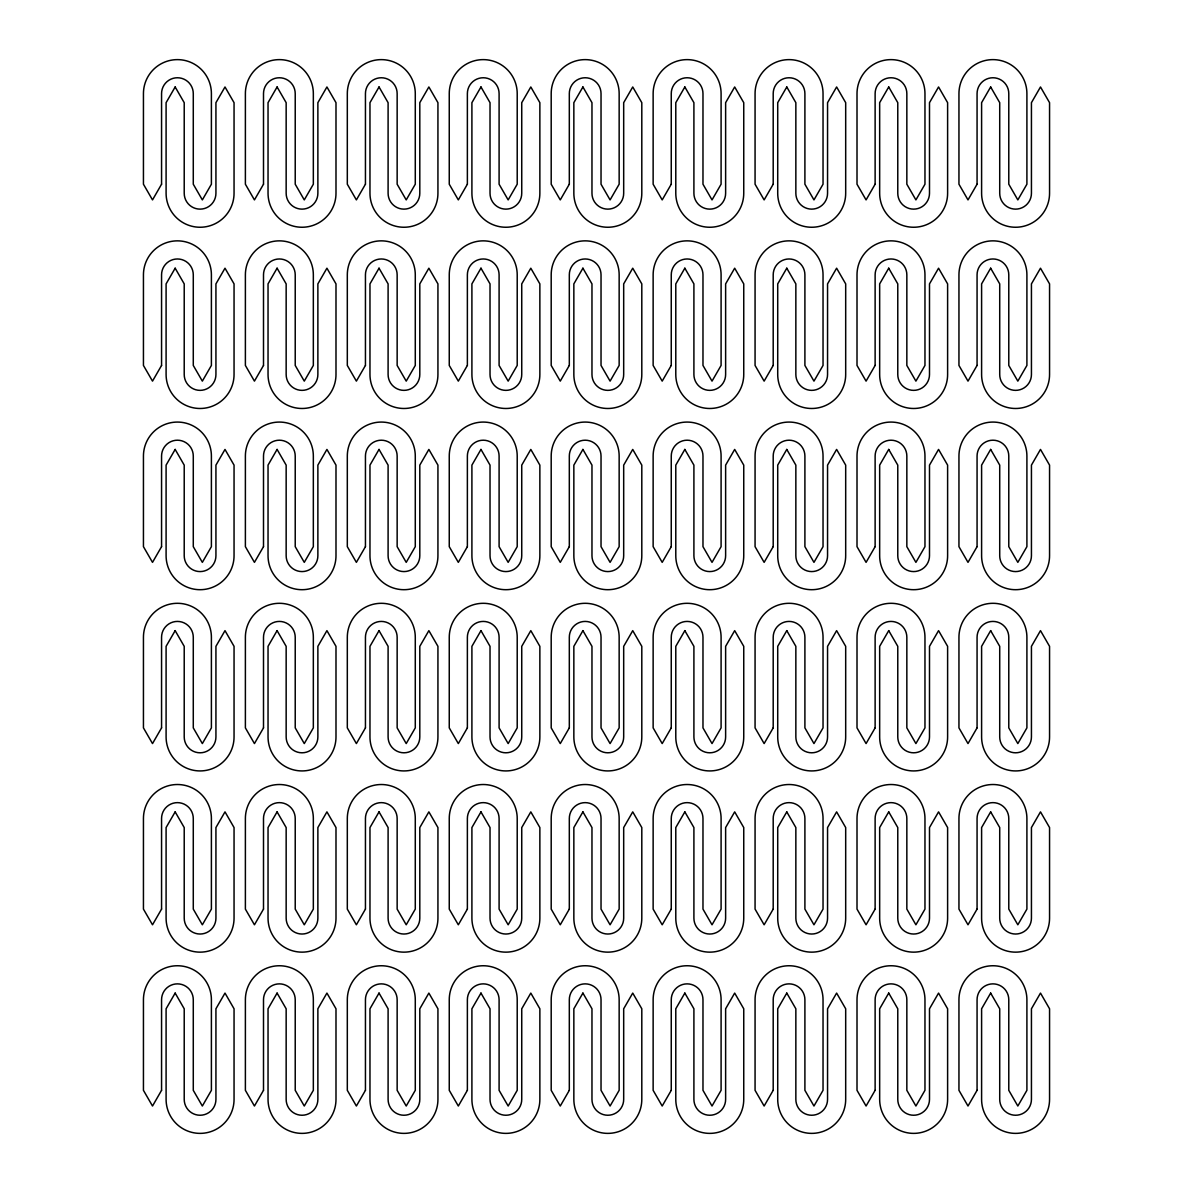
<?xml version="1.0" encoding="UTF-8"?>
<svg xmlns="http://www.w3.org/2000/svg" width="1193" height="1193" viewBox="0 0 1193 1193"><rect width="100%" height="100%" fill="white"/><g stroke="black" fill="none" stroke-linecap="round" stroke-linejoin="round"><path stroke-width="1.5" d="M175.162 86.97L166.095 102.673L166.095 193.281A33.986 33.986 0 0 0 200.081 227.252A33.986 33.986 0 0 0 234.052 193.281L234.052 102.673L225 86.97L215.933 102.673L215.933 193.281A15.852 15.852 0 0 1 200.081 209.133A15.852 15.852 0 0 1 184.214 193.281L184.214 102.673L175.162 86.97M161.562 184.214L152.51 199.917L143.443 184.214L143.443 93.606A33.986 33.986 0 0 1 177.429 59.62A33.986 33.986 0 0 1 211.4 93.606L211.4 184.214L202.348 199.917L193.281 184.214L193.281 93.606A15.852 15.852 0 0 0 177.429 77.754A15.852 15.852 0 0 0 161.562 93.606L161.562 184.214M277.089 86.97L268.037 102.673L268.037 193.281A33.986 33.986 0 0 0 302.008 227.252A33.986 33.986 0 0 0 335.994 193.281L335.994 102.673L326.927 86.97L317.875 102.673L317.875 193.281A15.852 15.852 0 0 1 302.008 209.133A15.852 15.852 0 0 1 286.156 193.281L286.156 102.673L277.089 86.97M175.162 268.201L166.095 283.889L166.095 374.498A33.986 33.986 0 0 0 200.081 408.483A33.986 33.986 0 0 0 234.052 374.498L234.052 283.889L225 268.201L215.933 283.889L215.933 374.498A15.852 15.852 0 0 1 200.081 390.365A15.852 15.852 0 0 1 184.214 374.498L184.214 283.889L175.162 268.201M263.504 184.214L254.437 199.917L245.385 184.214L245.385 93.606A33.986 33.986 0 0 1 279.356 59.62A33.986 33.986 0 0 1 313.341 93.606L313.341 184.214L304.275 199.917L295.223 184.214L295.223 93.606A15.852 15.852 0 0 0 279.356 77.754A15.852 15.852 0 0 0 263.504 93.606L263.504 184.214M161.562 365.446L152.51 381.134L143.443 365.446L143.443 274.822A33.986 33.986 0 0 1 177.429 240.852A33.986 33.986 0 0 1 211.4 274.822L211.4 365.446L202.348 381.134L193.281 365.446L193.281 274.822A15.852 15.852 0 0 0 177.429 258.97A15.852 15.852 0 0 0 161.562 274.822L161.562 365.446M379.031 86.97L369.964 102.673L369.964 193.281A33.986 33.986 0 0 0 403.95 227.252A33.986 33.986 0 0 0 437.935 193.281L437.935 102.673L428.869 86.97L419.802 102.673L419.802 193.281A15.852 15.852 0 0 1 403.95 209.133A15.852 15.852 0 0 1 388.098 193.281L388.098 102.673L379.031 86.97M277.089 268.201L268.037 283.889L268.037 374.498A33.986 33.986 0 0 0 302.008 408.483A33.986 33.986 0 0 0 335.994 374.498L335.994 283.889L326.927 268.201L317.875 283.889L317.875 374.498A15.852 15.852 0 0 1 302.008 390.365A15.852 15.852 0 0 1 286.156 374.498L286.156 283.889L277.089 268.201M175.162 449.418L166.095 465.121L166.095 555.729A33.986 33.986 0 0 0 200.081 589.7A33.986 33.986 0 0 0 234.052 555.729L234.052 465.121L225 449.418L215.933 465.121L215.933 555.729A15.852 15.852 0 0 1 200.081 571.581A15.852 15.852 0 0 1 184.214 555.729L184.214 465.121L175.162 449.418M365.446 184.214L356.379 199.917L347.312 184.214L347.312 93.606A33.986 33.986 0 0 1 381.298 59.62A33.986 33.986 0 0 1 415.283 93.606L415.283 184.214L406.216 199.917L397.15 184.214L397.15 93.606A15.852 15.852 0 0 0 381.298 77.754A15.852 15.852 0 0 0 365.446 93.606L365.446 184.214M263.504 365.446L254.437 381.134L245.385 365.446L245.385 274.822A33.986 33.986 0 0 1 279.356 240.852A33.986 33.986 0 0 1 313.341 274.822L313.341 365.446L304.275 381.134L295.223 365.446L295.223 274.822A15.852 15.852 0 0 0 279.356 258.97A15.852 15.852 0 0 0 263.504 274.822L263.504 365.446M161.562 546.662L152.51 562.365L143.443 546.662L143.443 456.054A33.986 33.986 0 0 1 177.429 422.068A33.986 33.986 0 0 1 211.4 456.054L211.4 546.662L202.348 562.365L193.281 546.662L193.281 456.054A15.852 15.852 0 0 0 177.429 440.202A15.852 15.852 0 0 0 161.562 456.054L161.562 546.662M480.973 86.97L471.906 102.673L471.906 193.281A33.986 33.986 0 0 0 505.892 227.252A33.986 33.986 0 0 0 539.862 193.281L539.862 102.673L530.81 86.97L521.744 102.673L521.744 193.281A15.852 15.852 0 0 1 505.892 209.133A15.852 15.852 0 0 1 490.025 193.281L490.025 102.673L480.973 86.97M379.031 268.201L369.964 283.889L369.964 374.498A33.986 33.986 0 0 0 403.95 408.483A33.986 33.986 0 0 0 437.935 374.498L437.935 283.889L428.869 268.201L419.802 283.889L419.802 374.498A15.852 15.852 0 0 1 403.95 390.365A15.852 15.852 0 0 1 388.098 374.498L388.098 283.889L379.031 268.201M277.089 449.418L268.037 465.121L268.037 555.729A33.986 33.986 0 0 0 302.008 589.7A33.986 33.986 0 0 0 335.994 555.729L335.994 465.121L326.927 449.418L317.875 465.121L317.875 555.729A15.852 15.852 0 0 1 302.008 571.581A15.852 15.852 0 0 1 286.156 555.729L286.156 465.121L277.089 449.418M175.162 630.635L166.095 646.338L166.095 736.946A33.986 33.986 0 0 0 200.081 770.932A33.986 33.986 0 0 0 234.052 736.946L234.052 646.338L225 630.635L215.933 646.338L215.933 736.946A15.852 15.852 0 0 1 200.081 752.798A15.852 15.852 0 0 1 184.214 736.946L184.214 646.338L175.162 630.635M467.373 184.214L458.321 199.917L449.254 184.214L449.254 93.606A33.986 33.986 0 0 1 483.24 59.62A33.986 33.986 0 0 1 517.21 93.606L517.21 184.214L508.158 199.917L499.092 184.214L499.092 93.606A15.852 15.852 0 0 0 483.24 77.754A15.852 15.852 0 0 0 467.373 93.606L467.373 184.214M365.446 365.446L356.379 381.134L347.312 365.446L347.312 274.822A33.986 33.986 0 0 1 381.298 240.852A33.986 33.986 0 0 1 415.283 274.822L415.283 365.446L406.216 381.134L397.15 365.446L397.15 274.822A15.852 15.852 0 0 0 381.298 258.97A15.852 15.852 0 0 0 365.446 274.822L365.446 365.446M263.504 546.662L254.437 562.365L245.385 546.662L245.385 456.054A33.986 33.986 0 0 1 279.356 422.068A33.986 33.986 0 0 1 313.341 456.054L313.341 546.662L304.275 562.365L295.223 546.662L295.223 456.054A15.852 15.852 0 0 0 279.356 440.202A15.852 15.852 0 0 0 263.504 456.054L263.504 546.662M161.562 727.879L152.51 743.582L143.443 727.879L143.443 637.271A33.986 33.986 0 0 1 177.429 603.3A33.986 33.986 0 0 1 211.4 637.271L211.4 727.879L202.348 743.582L193.281 727.879L193.281 637.271A15.852 15.852 0 0 0 177.429 621.419A15.852 15.852 0 0 0 161.562 637.271L161.562 727.879M582.915 86.97L573.848 102.673L573.848 193.281A33.986 33.986 0 0 0 607.834 227.252A33.986 33.986 0 0 0 641.804 193.281L641.804 102.673L632.737 86.97L623.685 102.673L623.685 193.281A15.852 15.852 0 0 1 607.834 209.133A15.852 15.852 0 0 1 591.967 193.281L591.967 102.673L582.915 86.97M480.973 268.201L471.906 283.889L471.906 374.498A33.986 33.986 0 0 0 505.892 408.483A33.986 33.986 0 0 0 539.862 374.498L539.862 283.889L530.81 268.201L521.744 283.889L521.744 374.498A15.852 15.852 0 0 1 505.892 390.365A15.852 15.852 0 0 1 490.025 374.498L490.025 283.889L480.973 268.201M379.031 449.418L369.964 465.121L369.964 555.729A33.986 33.986 0 0 0 403.95 589.7A33.986 33.986 0 0 0 437.935 555.729L437.935 465.121L428.869 449.418L419.802 465.121L419.802 555.729A15.852 15.852 0 0 1 403.95 571.581A15.852 15.852 0 0 1 388.098 555.729L388.098 465.121L379.031 449.418M277.089 630.635L268.037 646.338L268.037 736.946A33.986 33.986 0 0 0 302.008 770.932A33.986 33.986 0 0 0 335.994 736.946L335.994 646.338L326.927 630.635L317.875 646.338L317.875 736.946A15.852 15.852 0 0 1 302.008 752.798A15.852 15.852 0 0 1 286.156 736.946L286.156 646.338L277.089 630.635M175.162 811.866L166.095 827.554L166.095 918.178A33.986 33.986 0 0 0 200.081 952.148A33.986 33.986 0 0 0 234.052 918.178L234.052 827.554L225 811.866L215.933 827.554L215.933 918.178A15.852 15.852 0 0 1 200.081 934.03A15.852 15.852 0 0 1 184.214 918.178L184.214 827.554L175.162 811.866M569.315 184.214L560.263 199.917L551.196 184.214L551.196 93.606A33.986 33.986 0 0 1 585.166 59.62A33.986 33.986 0 0 1 619.152 93.606L619.152 184.214L610.085 199.917L601.033 184.214L601.033 93.606A15.852 15.852 0 0 0 585.166 77.754A15.852 15.852 0 0 0 569.315 93.606L569.315 184.214M467.373 365.446L458.321 381.134L449.254 365.446L449.254 274.822A33.986 33.986 0 0 1 483.24 240.852A33.986 33.986 0 0 1 517.21 274.822L517.21 365.446L508.158 381.134L499.092 365.446L499.092 274.822A15.852 15.852 0 0 0 483.24 258.97A15.852 15.852 0 0 0 467.373 274.822L467.373 365.446M365.446 546.662L356.379 562.365L347.312 546.662L347.312 456.054A33.986 33.986 0 0 1 381.298 422.068A33.986 33.986 0 0 1 415.283 456.054L415.283 546.662L406.216 562.365L397.15 546.662L397.15 456.054A15.852 15.852 0 0 0 381.298 440.202A15.852 15.852 0 0 0 365.446 456.054L365.446 546.662M263.504 727.879L254.437 743.582L245.385 727.879L245.385 637.271A33.986 33.986 0 0 1 279.356 603.3A33.986 33.986 0 0 1 313.341 637.271L313.341 727.879L304.275 743.582L295.223 727.879L295.223 637.271A15.852 15.852 0 0 0 279.356 621.419A15.852 15.852 0 0 0 263.504 637.271L263.504 727.879M161.562 909.111L152.51 924.799L143.443 909.111L143.443 818.502A33.986 33.986 0 0 1 177.429 784.517A33.986 33.986 0 0 1 211.4 818.502L211.4 909.111L202.348 924.799L193.281 909.111L193.281 818.502A15.852 15.852 0 0 0 177.429 802.635A15.852 15.852 0 0 0 161.562 818.502L161.562 909.111M684.842 86.97L675.79 102.673L675.79 193.281A33.986 33.986 0 0 0 709.76 227.252A33.986 33.986 0 0 0 743.746 193.281L743.746 102.673L734.679 86.97L725.627 102.673L725.627 193.281A15.852 15.852 0 0 1 709.76 209.133A15.852 15.852 0 0 1 693.908 193.281L693.908 102.673L684.842 86.97M582.915 268.201L573.848 283.889L573.848 374.498A33.986 33.986 0 0 0 607.834 408.483A33.986 33.986 0 0 0 641.804 374.498L641.804 283.889L632.737 268.201L623.685 283.889L623.685 374.498A15.852 15.852 0 0 1 607.834 390.365A15.852 15.852 0 0 1 591.967 374.498L591.967 283.889L582.915 268.201M480.973 449.418L471.906 465.121L471.906 555.729A33.986 33.986 0 0 0 505.892 589.7A33.986 33.986 0 0 0 539.862 555.729L539.862 465.121L530.81 449.418L521.744 465.121L521.744 555.729A15.852 15.852 0 0 1 505.892 571.581A15.852 15.852 0 0 1 490.025 555.729L490.025 465.121L480.973 449.418M379.031 630.635L369.964 646.338L369.964 736.946A33.986 33.986 0 0 0 403.95 770.932A33.986 33.986 0 0 0 437.935 736.946L437.935 646.338L428.869 630.635L419.802 646.338L419.802 736.946A15.852 15.852 0 0 1 403.95 752.798A15.852 15.852 0 0 1 388.098 736.946L388.098 646.338L379.031 630.635M277.089 811.866L268.037 827.554L268.037 918.178A33.986 33.986 0 0 0 302.008 952.148A33.986 33.986 0 0 0 335.994 918.178L335.994 827.554L326.927 811.866L317.875 827.554L317.875 918.178A15.852 15.852 0 0 1 302.008 934.03A15.852 15.852 0 0 1 286.156 918.178L286.156 827.554L277.089 811.866M175.162 993.083L166.095 1008.786L166.095 1099.394A33.986 33.986 0 0 0 200.081 1133.38A33.986 33.986 0 0 0 234.052 1099.394L234.052 1008.786L225 993.083L215.933 1008.786L215.933 1099.394A15.852 15.852 0 0 1 200.081 1115.246A15.852 15.852 0 0 1 184.214 1099.394L184.214 1008.786L175.162 993.083M671.256 184.214L662.19 199.917L653.138 184.214L653.138 93.606A33.986 33.986 0 0 1 687.108 59.62A33.986 33.986 0 0 1 721.094 93.606L721.094 184.214L712.027 199.917L702.975 184.214L702.975 93.606A15.852 15.852 0 0 0 687.108 77.754A15.852 15.852 0 0 0 671.256 93.606L671.256 184.214M569.315 365.446L560.263 381.134L551.196 365.446L551.196 274.822A33.986 33.986 0 0 1 585.166 240.852A33.986 33.986 0 0 1 619.152 274.822L619.152 365.446L610.085 381.134L601.033 365.446L601.033 274.822A15.852 15.852 0 0 0 585.166 258.97A15.852 15.852 0 0 0 569.315 274.822L569.315 365.446M467.373 546.662L458.321 562.365L449.254 546.662L449.254 456.054A33.986 33.986 0 0 1 483.24 422.068A33.986 33.986 0 0 1 517.21 456.054L517.21 546.662L508.158 562.365L499.092 546.662L499.092 456.054A15.852 15.852 0 0 0 483.24 440.202A15.852 15.852 0 0 0 467.373 456.054L467.373 546.662M365.446 727.879L356.379 743.582L347.312 727.879L347.312 637.271A33.986 33.986 0 0 1 381.298 603.3A33.986 33.986 0 0 1 415.283 637.271L415.283 727.879L406.216 743.582L397.15 727.879L397.15 637.271A15.852 15.852 0 0 0 381.298 621.419A15.852 15.852 0 0 0 365.446 637.271L365.446 727.879M263.504 909.111L254.437 924.799L245.385 909.111L245.385 818.502A33.986 33.986 0 0 1 279.356 784.517A33.986 33.986 0 0 1 313.341 818.502L313.341 909.111L304.275 924.799L295.223 909.111L295.223 818.502A15.852 15.852 0 0 0 279.356 802.635A15.852 15.852 0 0 0 263.504 818.502L263.504 909.111M161.562 1090.327L152.51 1106.03L143.443 1090.327L143.443 999.719A33.986 33.986 0 0 1 177.429 965.748A33.986 33.986 0 0 1 211.4 999.719L211.4 1090.327L202.348 1106.03L193.281 1090.327L193.281 999.719A15.852 15.852 0 0 0 177.429 983.867A15.852 15.852 0 0 0 161.562 999.719L161.562 1090.327M786.784 86.97L777.717 102.673L777.717 193.281A33.986 33.986 0 0 0 811.702 227.252A33.986 33.986 0 0 0 845.688 193.281L845.688 102.673L836.621 86.97L827.554 102.673L827.554 193.281A15.852 15.852 0 0 1 811.702 209.133A15.852 15.852 0 0 1 795.85 193.281L795.85 102.673L786.784 86.97M684.842 268.201L675.79 283.889L675.79 374.498A33.986 33.986 0 0 0 709.76 408.483A33.986 33.986 0 0 0 743.746 374.498L743.746 283.889L734.679 268.201L725.627 283.889L725.627 374.498A15.852 15.852 0 0 1 709.76 390.365A15.852 15.852 0 0 1 693.908 374.498L693.908 283.889L684.842 268.201M582.915 449.418L573.848 465.121L573.848 555.729A33.986 33.986 0 0 0 607.834 589.7A33.986 33.986 0 0 0 641.804 555.729L641.804 465.121L632.737 449.418L623.685 465.121L623.685 555.729A15.852 15.852 0 0 1 607.834 571.581A15.852 15.852 0 0 1 591.967 555.729L591.967 465.121L582.915 449.418M480.973 630.635L471.906 646.338L471.906 736.946A33.986 33.986 0 0 0 505.892 770.932A33.986 33.986 0 0 0 539.862 736.946L539.862 646.338L530.81 630.635L521.744 646.338L521.744 736.946A15.852 15.852 0 0 1 505.892 752.798A15.852 15.852 0 0 1 490.025 736.946L490.025 646.338L480.973 630.635M379.031 811.866L369.964 827.554L369.964 918.178A33.986 33.986 0 0 0 403.95 952.148A33.986 33.986 0 0 0 437.935 918.178L437.935 827.554L428.869 811.866L419.802 827.554L419.802 918.178A15.852 15.852 0 0 1 403.95 934.03A15.852 15.852 0 0 1 388.098 918.178L388.098 827.554L379.031 811.866M277.089 993.083L268.037 1008.786L268.037 1099.394A33.986 33.986 0 0 0 302.008 1133.38A33.986 33.986 0 0 0 335.994 1099.394L335.994 1008.786L326.927 993.083L317.875 1008.786L317.875 1099.394A15.852 15.852 0 0 1 302.008 1115.246A15.852 15.852 0 0 1 286.156 1099.394L286.156 1008.786L277.089 993.083M773.198 184.214L764.131 199.917L755.065 184.214L755.065 93.606A33.986 33.986 0 0 1 789.05 59.62A33.986 33.986 0 0 1 823.036 93.606L823.036 184.214L813.969 199.917L804.902 184.214L804.902 93.606A15.852 15.852 0 0 0 789.05 77.754A15.852 15.852 0 0 0 773.198 93.606L773.198 184.214M671.256 365.446L662.19 381.134L653.138 365.446L653.138 274.822A33.986 33.986 0 0 1 687.108 240.852A33.986 33.986 0 0 1 721.094 274.822L721.094 365.446L712.027 381.134L702.975 365.446L702.975 274.822A15.852 15.852 0 0 0 687.108 258.97A15.852 15.852 0 0 0 671.256 274.822L671.256 365.446M569.315 546.662L560.263 562.365L551.196 546.662L551.196 456.054A33.986 33.986 0 0 1 585.166 422.068A33.986 33.986 0 0 1 619.152 456.054L619.152 546.662L610.085 562.365L601.033 546.662L601.033 456.054A15.852 15.852 0 0 0 585.166 440.202A15.852 15.852 0 0 0 569.315 456.054L569.315 546.662M467.373 727.879L458.321 743.582L449.254 727.879L449.254 637.271A33.986 33.986 0 0 1 483.24 603.3A33.986 33.986 0 0 1 517.21 637.271L517.21 727.879L508.158 743.582L499.092 727.879L499.092 637.271A15.852 15.852 0 0 0 483.24 621.419A15.852 15.852 0 0 0 467.373 637.271L467.373 727.879M365.446 909.111L356.379 924.799L347.312 909.111L347.312 818.502A33.986 33.986 0 0 1 381.298 784.517A33.986 33.986 0 0 1 415.283 818.502L415.283 909.111L406.216 924.799L397.15 909.111L397.15 818.502A15.852 15.852 0 0 0 381.298 802.635A15.852 15.852 0 0 0 365.446 818.502L365.446 909.111M263.504 1090.327L254.437 1106.03L245.385 1090.327L245.385 999.719A33.986 33.986 0 0 1 279.356 965.748A33.986 33.986 0 0 1 313.341 999.719L313.341 1090.327L304.275 1106.03L295.223 1090.327L295.223 999.719A15.852 15.852 0 0 0 279.356 983.867A15.852 15.852 0 0 0 263.504 999.719L263.504 1090.327M888.725 86.97L879.659 102.673L879.659 193.281A33.986 33.986 0 0 0 913.644 227.252A33.986 33.986 0 0 0 947.615 193.281L947.615 102.673L938.563 86.97L929.496 102.673L929.496 193.281A15.852 15.852 0 0 1 913.644 209.133A15.852 15.852 0 0 1 897.777 193.281L897.777 102.673L888.725 86.97M786.784 268.201L777.717 283.889L777.717 374.498A33.986 33.986 0 0 0 811.702 408.483A33.986 33.986 0 0 0 845.688 374.498L845.688 283.889L836.621 268.201L827.554 283.889L827.554 374.498A15.852 15.852 0 0 1 811.702 390.365A15.852 15.852 0 0 1 795.85 374.498L795.85 283.889L786.784 268.201M684.842 449.418L675.79 465.121L675.79 555.729A33.986 33.986 0 0 0 709.76 589.7A33.986 33.986 0 0 0 743.746 555.729L743.746 465.121L734.679 449.418L725.627 465.121L725.627 555.729A15.852 15.852 0 0 1 709.76 571.581A15.852 15.852 0 0 1 693.908 555.729L693.908 465.121L684.842 449.418M582.915 630.635L573.848 646.338L573.848 736.946A33.986 33.986 0 0 0 607.834 770.932A33.986 33.986 0 0 0 641.804 736.946L641.804 646.338L632.737 630.635L623.685 646.338L623.685 736.946A15.852 15.852 0 0 1 607.834 752.798A15.852 15.852 0 0 1 591.967 736.946L591.967 646.338L582.915 630.635M480.973 811.866L471.906 827.554L471.906 918.178A33.986 33.986 0 0 0 505.892 952.148A33.986 33.986 0 0 0 539.862 918.178L539.862 827.554L530.81 811.866L521.744 827.554L521.744 918.178A15.852 15.852 0 0 1 505.892 934.03A15.852 15.852 0 0 1 490.025 918.178L490.025 827.554L480.973 811.866M379.031 993.083L369.964 1008.786L369.964 1099.394A33.986 33.986 0 0 0 403.95 1133.38A33.986 33.986 0 0 0 437.935 1099.394L437.935 1008.786L428.869 993.083L419.802 1008.786L419.802 1099.394A15.852 15.852 0 0 1 403.95 1115.246A15.852 15.852 0 0 1 388.098 1099.394L388.098 1008.786L379.031 993.083M875.125 184.214L866.073 199.917L857.006 184.214L857.006 93.606A33.986 33.986 0 0 1 890.992 59.62A33.986 33.986 0 0 1 924.963 93.606L924.963 184.214L915.911 199.917L906.844 184.214L906.844 93.606A15.852 15.852 0 0 0 890.992 77.754A15.852 15.852 0 0 0 875.125 93.606L875.125 184.214M773.198 365.446L764.131 381.134L755.065 365.446L755.065 274.822A33.986 33.986 0 0 1 789.05 240.852A33.986 33.986 0 0 1 823.036 274.822L823.036 365.446L813.969 381.134L804.902 365.446L804.902 274.822A15.852 15.852 0 0 0 789.05 258.97A15.852 15.852 0 0 0 773.198 274.822L773.198 365.446M671.256 546.662L662.19 562.365L653.138 546.662L653.138 456.054A33.986 33.986 0 0 1 687.108 422.068A33.986 33.986 0 0 1 721.094 456.054L721.094 546.662L712.027 562.365L702.975 546.662L702.975 456.054A15.852 15.852 0 0 0 687.108 440.202A15.852 15.852 0 0 0 671.256 456.054L671.256 546.662M569.315 727.879L560.263 743.582L551.196 727.879L551.196 637.271A33.986 33.986 0 0 1 585.166 603.3A33.986 33.986 0 0 1 619.152 637.271L619.152 727.879L610.085 743.582L601.033 727.879L601.033 637.271A15.852 15.852 0 0 0 585.166 621.419A15.852 15.852 0 0 0 569.315 637.271L569.315 727.879M467.373 909.111L458.321 924.799L449.254 909.111L449.254 818.502A33.986 33.986 0 0 1 483.24 784.517A33.986 33.986 0 0 1 517.21 818.502L517.21 909.111L508.158 924.799L499.092 909.111L499.092 818.502A15.852 15.852 0 0 0 483.24 802.635A15.852 15.852 0 0 0 467.373 818.502L467.373 909.111M365.446 1090.327L356.379 1106.03L347.312 1090.327L347.312 999.719A33.986 33.986 0 0 1 381.298 965.748A33.986 33.986 0 0 1 415.283 999.719L415.283 1090.327L406.216 1106.03L397.15 1090.327L397.15 999.719A15.852 15.852 0 0 0 381.298 983.867A15.852 15.852 0 0 0 365.446 999.719L365.446 1090.327M990.652 86.97L981.6 102.673L981.6 193.281A33.986 33.986 0 0 0 1015.571 227.252A33.986 33.986 0 0 0 1049.557 193.281L1049.557 102.673L1040.49 86.97L1031.438 102.673L1031.438 193.281A15.852 15.852 0 0 1 1015.571 209.133A15.852 15.852 0 0 1 999.719 193.281L999.719 102.673L990.652 86.97M888.725 268.201L879.659 283.889L879.659 374.498A33.986 33.986 0 0 0 913.644 408.483A33.986 33.986 0 0 0 947.615 374.498L947.615 283.889L938.563 268.201L929.496 283.889L929.496 374.498A15.852 15.852 0 0 1 913.644 390.365A15.852 15.852 0 0 1 897.777 374.498L897.777 283.889L888.725 268.201M786.784 449.418L777.717 465.121L777.717 555.729A33.986 33.986 0 0 0 811.702 589.7A33.986 33.986 0 0 0 845.688 555.729L845.688 465.121L836.621 449.418L827.554 465.121L827.554 555.729A15.852 15.852 0 0 1 811.702 571.581A15.852 15.852 0 0 1 795.85 555.729L795.85 465.121L786.784 449.418M684.842 630.635L675.79 646.338L675.79 736.946A33.986 33.986 0 0 0 709.76 770.932A33.986 33.986 0 0 0 743.746 736.946L743.746 646.338L734.679 630.635L725.627 646.338L725.627 736.946A15.852 15.852 0 0 1 709.76 752.798A15.852 15.852 0 0 1 693.908 736.946L693.908 646.338L684.842 630.635M582.915 811.866L573.848 827.554L573.848 918.178A33.986 33.986 0 0 0 607.834 952.148A33.986 33.986 0 0 0 641.804 918.178L641.804 827.554L632.737 811.866L623.685 827.554L623.685 918.178A15.852 15.852 0 0 1 607.834 934.03A15.852 15.852 0 0 1 591.967 918.178L591.967 827.554L582.915 811.866M480.973 993.083L471.906 1008.786L471.906 1099.394A33.986 33.986 0 0 0 505.892 1133.38A33.986 33.986 0 0 0 539.862 1099.394L539.862 1008.786L530.81 993.083L521.744 1008.786L521.744 1099.394A15.852 15.852 0 0 1 505.892 1115.246A15.852 15.852 0 0 1 490.025 1099.394L490.025 1008.786L480.973 993.083M977.067 184.214L968 199.917L958.948 184.214L958.948 93.606A33.986 33.986 0 0 1 992.919 59.62A33.986 33.986 0 0 1 1026.905 93.606L1026.905 184.214L1017.838 199.917L1008.786 184.214L1008.786 93.606A15.852 15.852 0 0 0 992.919 77.754A15.852 15.852 0 0 0 977.067 93.606L977.067 184.214M875.125 365.446L866.073 381.134L857.006 365.446L857.006 274.822A33.986 33.986 0 0 1 890.992 240.852A33.986 33.986 0 0 1 924.963 274.822L924.963 365.446L915.911 381.134L906.844 365.446L906.844 274.822A15.852 15.852 0 0 0 890.992 258.97A15.852 15.852 0 0 0 875.125 274.822L875.125 365.446M773.198 546.662L764.131 562.365L755.065 546.662L755.065 456.054A33.986 33.986 0 0 1 789.05 422.068A33.986 33.986 0 0 1 823.036 456.054L823.036 546.662L813.969 562.365L804.902 546.662L804.902 456.054A15.852 15.852 0 0 0 789.05 440.202A15.852 15.852 0 0 0 773.198 456.054L773.198 546.662M671.256 727.879L662.19 743.582L653.138 727.879L653.138 637.271A33.986 33.986 0 0 1 687.108 603.3A33.986 33.986 0 0 1 721.094 637.271L721.094 727.879L712.027 743.582L702.975 727.879L702.975 637.271A15.852 15.852 0 0 0 687.108 621.419A15.852 15.852 0 0 0 671.256 637.271L671.256 727.879M569.315 909.111L560.263 924.799L551.196 909.111L551.196 818.502A33.986 33.986 0 0 1 585.166 784.517A33.986 33.986 0 0 1 619.152 818.502L619.152 909.111L610.085 924.799L601.033 909.111L601.033 818.502A15.852 15.852 0 0 0 585.166 802.635A15.852 15.852 0 0 0 569.315 818.502L569.315 909.111M467.373 1090.327L458.321 1106.03L449.254 1090.327L449.254 999.719A33.986 33.986 0 0 1 483.24 965.748A33.986 33.986 0 0 1 517.21 999.719L517.21 1090.327L508.158 1106.03L499.092 1090.327L499.092 999.719A15.852 15.852 0 0 0 483.24 983.867A15.852 15.852 0 0 0 467.373 999.719L467.373 1090.327M990.652 268.201L981.6 283.889L981.6 374.498A33.986 33.986 0 0 0 1015.571 408.483A33.986 33.986 0 0 0 1049.557 374.498L1049.557 283.889L1040.49 268.201L1031.438 283.889L1031.438 374.498A15.852 15.852 0 0 1 1015.571 390.365A15.852 15.852 0 0 1 999.719 374.498L999.719 283.889L990.652 268.201M888.725 449.418L879.659 465.121L879.659 555.729A33.986 33.986 0 0 0 913.644 589.7A33.986 33.986 0 0 0 947.615 555.729L947.615 465.121L938.563 449.418L929.496 465.121L929.496 555.729A15.852 15.852 0 0 1 913.644 571.581A15.852 15.852 0 0 1 897.777 555.729L897.777 465.121L888.725 449.418M786.784 630.635L777.717 646.338L777.717 736.946A33.986 33.986 0 0 0 811.702 770.932A33.986 33.986 0 0 0 845.688 736.946L845.688 646.338L836.621 630.635L827.554 646.338L827.554 736.946A15.852 15.852 0 0 1 811.702 752.798A15.852 15.852 0 0 1 795.85 736.946L795.85 646.338L786.784 630.635M684.842 811.866L675.79 827.554L675.79 918.178A33.986 33.986 0 0 0 709.76 952.148A33.986 33.986 0 0 0 743.746 918.178L743.746 827.554L734.679 811.866L725.627 827.554L725.627 918.178A15.852 15.852 0 0 1 709.76 934.03A15.852 15.852 0 0 1 693.908 918.178L693.908 827.554L684.842 811.866M582.915 993.083L573.848 1008.786L573.848 1099.394A33.986 33.986 0 0 0 607.834 1133.38A33.986 33.986 0 0 0 641.804 1099.394L641.804 1008.786L632.737 993.083L623.685 1008.786L623.685 1099.394A15.852 15.852 0 0 1 607.834 1115.246A15.852 15.852 0 0 1 591.967 1099.394L591.967 1008.786L582.915 993.083M977.067 365.446L968 381.134L958.948 365.446L958.948 274.822A33.986 33.986 0 0 1 992.919 240.852A33.986 33.986 0 0 1 1026.905 274.822L1026.905 365.446L1017.838 381.134L1008.786 365.446L1008.786 274.822A15.852 15.852 0 0 0 992.919 258.97A15.852 15.852 0 0 0 977.067 274.822L977.067 365.446M875.125 546.662L866.073 562.365L857.006 546.662L857.006 456.054A33.986 33.986 0 0 1 890.992 422.068A33.986 33.986 0 0 1 924.963 456.054L924.963 546.662L915.911 562.365L906.844 546.662L906.844 456.054A15.852 15.852 0 0 0 890.992 440.202A15.852 15.852 0 0 0 875.125 456.054L875.125 546.662M773.198 727.879L764.131 743.582L755.065 727.879L755.065 637.271A33.986 33.986 0 0 1 789.05 603.3A33.986 33.986 0 0 1 823.036 637.271L823.036 727.879L813.969 743.582L804.902 727.879L804.902 637.271A15.852 15.852 0 0 0 789.05 621.419A15.852 15.852 0 0 0 773.198 637.271L773.198 727.879M671.256 909.111L662.19 924.799L653.138 909.111L653.138 818.502A33.986 33.986 0 0 1 687.108 784.517A33.986 33.986 0 0 1 721.094 818.502L721.094 909.111L712.027 924.799L702.975 909.111L702.975 818.502A15.852 15.852 0 0 0 687.108 802.635A15.852 15.852 0 0 0 671.256 818.502L671.256 909.111M569.315 1090.327L560.263 1106.03L551.196 1090.327L551.196 999.719A33.986 33.986 0 0 1 585.166 965.748A33.986 33.986 0 0 1 619.152 999.719L619.152 1090.327L610.085 1106.03L601.033 1090.327L601.033 999.719A15.852 15.852 0 0 0 585.166 983.867A15.852 15.852 0 0 0 569.315 999.719L569.315 1090.327M990.652 449.418L981.6 465.121L981.6 555.729A33.986 33.986 0 0 0 1015.571 589.7A33.986 33.986 0 0 0 1049.557 555.729L1049.557 465.121L1040.49 449.418L1031.438 465.121L1031.438 555.729A15.852 15.852 0 0 1 1015.571 571.581A15.852 15.852 0 0 1 999.719 555.729L999.719 465.121L990.652 449.418M888.725 630.635L879.659 646.338L879.659 736.946A33.986 33.986 0 0 0 913.644 770.932A33.986 33.986 0 0 0 947.615 736.946L947.615 646.338L938.563 630.635L929.496 646.338L929.496 736.946A15.852 15.852 0 0 1 913.644 752.798A15.852 15.852 0 0 1 897.777 736.946L897.777 646.338L888.725 630.635M786.784 811.866L777.717 827.554L777.717 918.178A33.986 33.986 0 0 0 811.702 952.148A33.986 33.986 0 0 0 845.688 918.178L845.688 827.554L836.621 811.866L827.554 827.554L827.554 918.178A15.852 15.852 0 0 1 811.702 934.03A15.852 15.852 0 0 1 795.85 918.178L795.85 827.554L786.784 811.866M684.842 993.083L675.79 1008.786L675.79 1099.394A33.986 33.986 0 0 0 709.76 1133.38A33.986 33.986 0 0 0 743.746 1099.394L743.746 1008.786L734.679 993.083L725.627 1008.786L725.627 1099.394A15.852 15.852 0 0 1 709.76 1115.246A15.852 15.852 0 0 1 693.908 1099.394L693.908 1008.786L684.842 993.083M977.067 546.662L968 562.365L958.948 546.662L958.948 456.054A33.986 33.986 0 0 1 992.919 422.068A33.986 33.986 0 0 1 1026.905 456.054L1026.905 546.662L1017.838 562.365L1008.786 546.662L1008.786 456.054A15.852 15.852 0 0 0 992.919 440.202A15.852 15.852 0 0 0 977.067 456.054L977.067 546.662M875.125 727.879L866.073 743.582L857.006 727.879L857.006 637.271A33.986 33.986 0 0 1 890.992 603.3A33.986 33.986 0 0 1 924.963 637.271L924.963 727.879L915.911 743.582L906.844 727.879L906.844 637.271A15.852 15.852 0 0 0 890.992 621.419A15.852 15.852 0 0 0 875.125 637.271L875.125 727.879M773.198 909.111L764.131 924.799L755.065 909.111L755.065 818.502A33.986 33.986 0 0 1 789.05 784.517A33.986 33.986 0 0 1 823.036 818.502L823.036 909.111L813.969 924.799L804.902 909.111L804.902 818.502A15.852 15.852 0 0 0 789.05 802.635A15.852 15.852 0 0 0 773.198 818.502L773.198 909.111M671.256 1090.327L662.19 1106.03L653.138 1090.327L653.138 999.719A33.986 33.986 0 0 1 687.108 965.748A33.986 33.986 0 0 1 721.094 999.719L721.094 1090.327L712.027 1106.03L702.975 1090.327L702.975 999.719A15.852 15.852 0 0 0 687.108 983.867A15.852 15.852 0 0 0 671.256 999.719L671.256 1090.327M990.652 630.635L981.6 646.338L981.6 736.946A33.986 33.986 0 0 0 1015.571 770.932A33.986 33.986 0 0 0 1049.557 736.946L1049.557 646.338L1040.49 630.635L1031.438 646.338L1031.438 736.946A15.852 15.852 0 0 1 1015.571 752.798A15.852 15.852 0 0 1 999.719 736.946L999.719 646.338L990.652 630.635M888.725 811.866L879.659 827.554L879.659 918.178A33.986 33.986 0 0 0 913.644 952.148A33.986 33.986 0 0 0 947.615 918.178L947.615 827.554L938.563 811.866L929.496 827.554L929.496 918.178A15.852 15.852 0 0 1 913.644 934.03A15.852 15.852 0 0 1 897.777 918.178L897.777 827.554L888.725 811.866M786.784 993.083L777.717 1008.786L777.717 1099.394A33.986 33.986 0 0 0 811.702 1133.38A33.986 33.986 0 0 0 845.688 1099.394L845.688 1008.786L836.621 993.083L827.554 1008.786L827.554 1099.394A15.852 15.852 0 0 1 811.702 1115.246A15.852 15.852 0 0 1 795.85 1099.394L795.85 1008.786L786.784 993.083M977.067 727.879L968 743.582L958.948 727.879L958.948 637.271A33.986 33.986 0 0 1 992.919 603.3A33.986 33.986 0 0 1 1026.905 637.271L1026.905 727.879L1017.838 743.582L1008.786 727.879L1008.786 637.271A15.852 15.852 0 0 0 992.919 621.419A15.852 15.852 0 0 0 977.067 637.271L977.067 727.879M875.125 909.111L866.073 924.799L857.006 909.111L857.006 818.502A33.986 33.986 0 0 1 890.992 784.517A33.986 33.986 0 0 1 924.963 818.502L924.963 909.111L915.911 924.799L906.844 909.111L906.844 818.502A15.852 15.852 0 0 0 890.992 802.635A15.852 15.852 0 0 0 875.125 818.502L875.125 909.111M773.198 1090.327L764.131 1106.03L755.065 1090.327L755.065 999.719A33.986 33.986 0 0 1 789.05 965.748A33.986 33.986 0 0 1 823.036 999.719L823.036 1090.327L813.969 1106.03L804.902 1090.327L804.902 999.719A15.852 15.852 0 0 0 789.05 983.867A15.852 15.852 0 0 0 773.198 999.719L773.198 1090.327M990.652 811.866L981.6 827.554L981.6 918.178A33.986 33.986 0 0 0 1015.571 952.148A33.986 33.986 0 0 0 1049.557 918.178L1049.557 827.554L1040.49 811.866L1031.438 827.554L1031.438 918.178A15.852 15.852 0 0 1 1015.571 934.03A15.852 15.852 0 0 1 999.719 918.178L999.719 827.554L990.652 811.866M888.725 993.083L879.659 1008.786L879.659 1099.394A33.986 33.986 0 0 0 913.644 1133.38A33.986 33.986 0 0 0 947.615 1099.394L947.615 1008.786L938.563 993.083L929.496 1008.786L929.496 1099.394A15.852 15.852 0 0 1 913.644 1115.246A15.852 15.852 0 0 1 897.777 1099.394L897.777 1008.786L888.725 993.083M977.067 909.111L968 924.799L958.948 909.111L958.948 818.502A33.986 33.986 0 0 1 992.919 784.517A33.986 33.986 0 0 1 1026.905 818.502L1026.905 909.111L1017.838 924.799L1008.786 909.111L1008.786 818.502A15.852 15.852 0 0 0 992.919 802.635A15.852 15.852 0 0 0 977.067 818.502L977.067 909.111M875.125 1090.327L866.073 1106.03L857.006 1090.327L857.006 999.719A33.986 33.986 0 0 1 890.992 965.748A33.986 33.986 0 0 1 924.963 999.719L924.963 1090.327L915.911 1106.03L906.844 1090.327L906.844 999.719A15.852 15.852 0 0 0 890.992 983.867A15.852 15.852 0 0 0 875.125 999.719L875.125 1090.327M990.652 993.083L981.6 1008.786L981.6 1099.394A33.986 33.986 0 0 0 1015.571 1133.38A33.986 33.986 0 0 0 1049.557 1099.394L1049.557 1008.786L1040.49 993.083L1031.438 1008.786L1031.438 1099.394A15.852 15.852 0 0 1 1015.571 1115.246A15.852 15.852 0 0 1 999.719 1099.394L999.719 1008.786L990.652 993.083M977.067 1090.327L968 1106.03L958.948 1090.327L958.948 999.719A33.986 33.986 0 0 1 992.919 965.748A33.986 33.986 0 0 1 1026.905 999.719L1026.905 1090.327L1017.838 1106.03L1008.786 1090.327L1008.786 999.719A15.852 15.852 0 0 0 992.919 983.867A15.852 15.852 0 0 0 977.067 999.719L977.067 1090.327"/></g></svg>
